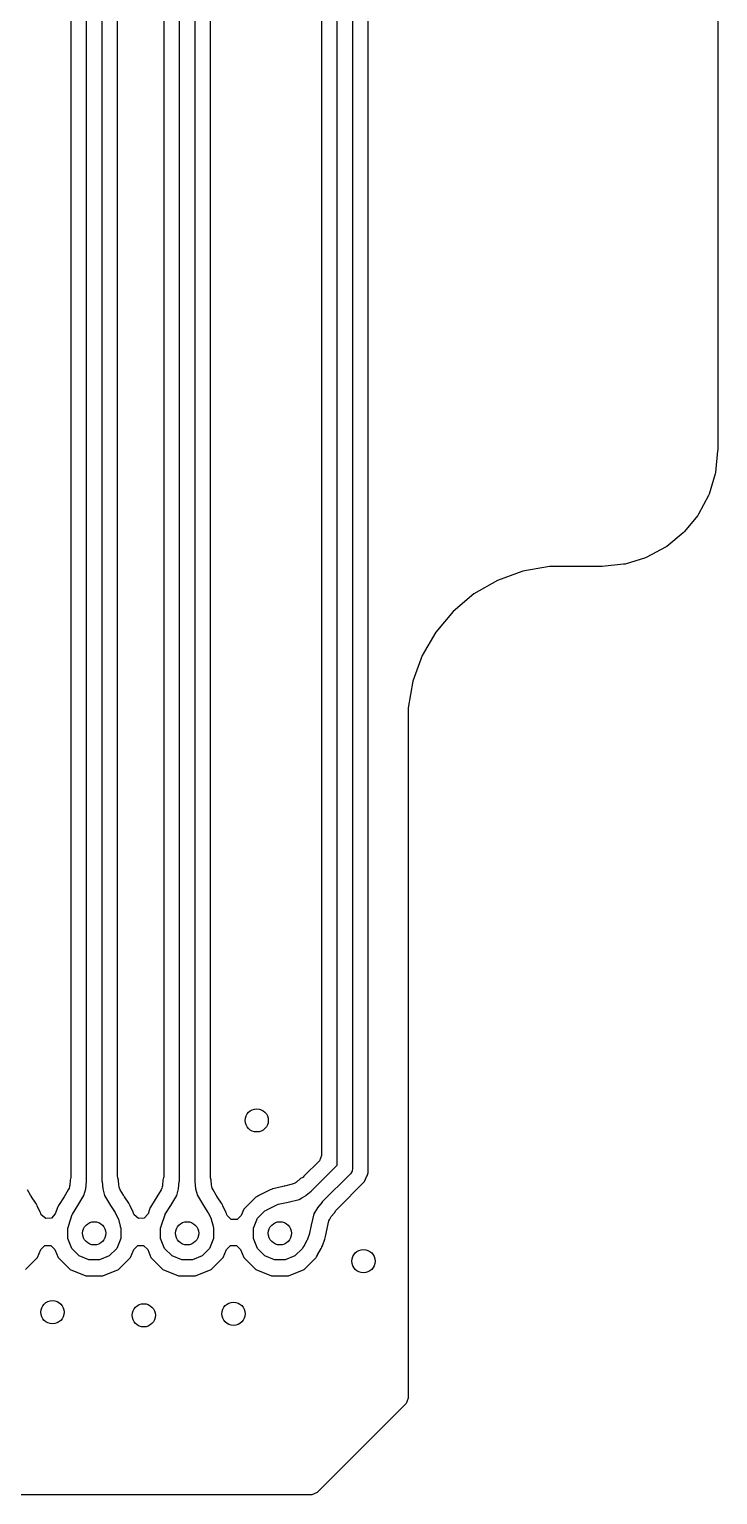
# Model space of a CAD drawing. Extents: x 114.9 to 199.6, y -137.1 to -76.7.
# Drawn here: x 195.13 to 199.58, y -137.15 to -127.68 of the extents above; entities that cross this region are included whole.
import ezdxf

# ---------------------------------------------------------------- set-up
doc = ezdxf.new("R2010")
doc.units = 0
doc.layers.add('BLACK', color=7, linetype='CONTINUOUS')

msp = doc.modelspace()

# ---------------------------------------------------------------- linework, layer by layer
at = {"layer": 'BLACK', "linetype": 'CONTINUOUS'}
for p, q in [((199.5795, -77.402406), (199.5795, -130.397593)), ((197.22, -122), (197.22, -135.04)), ((197.3205, -135.069936), (197.3205, -121.970064)), ((197.0195, -122.082636), (197.0195, -134.957364)), ((197.12, -135.019289), (197.12, -122.02071)), ((196.1, -135.122497), (196.1, -122.82071)), ((196.2, -122.8), (196.2, -135.12235)), ((196.3005, -135.088525), (196.3005, -122.770063)), ((195.9995, -122.882635), (195.9995, -135.089555)), ((195.5, -135.122497), (195.5, -124.81071)), ((195.6, -124.79), (195.6, -135.12235)), ((195.7005, -135.088525), (195.7005, -124.760066)), ((195.3995, -124.872636), (195.3995, -135.089555)), ((199.579264, -130.402396), (199.565571, -130.541417)), ((199.5795, -130.397593), (199.579264, -130.402396)), ((199.563697, -130.550838), (199.523849, -130.682201)), ((199.565571, -130.541417), (199.563697, -130.550838)), ((199.520173, -130.691076), (199.45546, -130.812144)), ((199.523849, -130.682201), (199.520173, -130.691076)), ((199.450124, -130.82013), (199.363038, -130.926245)), ((199.45546, -130.812144), (199.450124, -130.82013)), ((199.356245, -130.933038), (199.25013, -131.020124)), ((199.363038, -130.926245), (199.356245, -130.933038)), ((199.121076, -131.090173), (199.112201, -131.093849)), ((199.242144, -131.02546), (199.121076, -131.090173)), ((199.25013, -131.020124), (199.242144, -131.02546)), ((198.320057, -131.1799), (198.155556, -131.239774)), ((198.320061, -131.179899), (198.320057, -131.1799)), ((198.320062, -131.179899), (198.320061, -131.179899)), ((198.40599, -131.164748), (198.320062, -131.179899)), ((198.492467, -131.1495), (198.40599, -131.164748)), ((198.827593, -131.1495), (198.492467, -131.1495)), ((198.832396, -131.149264), (198.827593, -131.1495)), ((198.971417, -131.135571), (198.832396, -131.149264)), ((198.980838, -131.133697), (198.971417, -131.135571)), ((199.112201, -131.093849), (198.980838, -131.133697)), ((198.155548, -131.239778), (198.003945, -131.327307)), ((198.155556, -131.239774), (198.155548, -131.239778)), ((198.003939, -131.327312), (197.869838, -131.439835)), ((198.003945, -131.327307), (198.003939, -131.327312)), ((197.869835, -131.439838), (197.757312, -131.573939)), ((197.869838, -131.439835), (197.869835, -131.439838)), ((197.757307, -131.573945), (197.669778, -131.725548)), ((197.757312, -131.573939), (197.757307, -131.573945)), ((197.669774, -131.725556), (197.6099, -131.890057)), ((197.669778, -131.725548), (197.669774, -131.725556)), ((197.6099, -131.890057), (197.5795, -132.062467)), ((197.5795, -132.062467), (197.5795, -136.525943)), ((197.0195, -134.957364), (197.005148, -134.992012)), ((197.005148, -134.992012), (196.905528, -135.091631)), ((196.953298, -135.185991), (197.12, -135.019289)), ((197.216194, -135.059134), (197.205356, -135.075355)), ((197.22, -135.04), (197.216194, -135.059134)), ((197.313028, -135.087974), (197.3205, -135.069936)), ((195.389688, -135.158702), (195.38708, -135.167949)), ((195.390733, -135.152836), (195.389688, -135.158702)), ((195.391036, -135.152326), (195.390733, -135.152836)), ((195.391258, -135.150765), (195.391036, -135.152326)), ((195.393978, -135.115941), (195.391258, -135.150765)), ((195.398548, -135.099699), (195.393978, -135.115941)), ((195.399008, -135.09648), (195.398548, -135.099699)), ((195.3995, -135.089555), (195.399008, -135.09648)), ((195.495372, -135.172647), (195.499158, -135.124152)), ((195.499158, -135.124152), (195.5, -135.122497)), ((195.6, -135.12235), (195.600833, -135.124161)), ((195.600833, -135.124161), (195.604539, -135.172142)), ((195.702074, -135.100844), (195.7005, -135.088525)), ((195.70602, -135.116036), (195.702074, -135.100844)), ((195.708564, -135.148982), (195.70602, -135.116036)), ((195.710215, -135.158349), (195.708564, -135.148982)), ((195.712734, -135.167388), (195.710215, -135.158349)), ((195.989688, -135.158702), (195.98708, -135.167949)), ((195.990733, -135.152836), (195.989688, -135.158702)), ((195.991036, -135.152326), (195.990733, -135.152836)), ((195.991258, -135.150765), (195.991036, -135.152326)), ((195.993978, -135.115941), (195.991258, -135.150765)), ((195.998548, -135.099699), (195.993978, -135.115941)), ((195.999008, -135.09648), (195.998548, -135.099699)), ((195.9995, -135.089555), (195.999008, -135.09648)), ((196.095372, -135.172647), (196.099158, -135.124152)), ((196.099158, -135.124152), (196.1, -135.122497)), ((196.2, -135.12235), (196.200833, -135.124161)), ((196.200833, -135.124161), (196.204539, -135.172142)), ((196.302074, -135.100844), (196.3005, -135.088525)), ((196.30602, -135.116036), (196.302074, -135.100844)), ((196.308564, -135.148982), (196.30602, -135.116036)), ((196.310215, -135.158349), (196.308564, -135.148982)), ((196.312734, -135.167388), (196.310215, -135.158349)), ((196.778109, -135.155737), (196.715172, -135.16946)), ((196.779466, -135.155421), (196.778109, -135.155737)), ((196.829162, -135.143094), (196.779466, -135.155421)), ((196.841306, -135.138288), (196.829162, -135.143094)), ((196.84969, -135.133593), (196.841306, -135.138288)), ((196.854579, -135.130183), (196.84969, -135.133593)), ((196.855154, -135.130036), (196.854579, -135.130183)), ((196.856413, -135.129091), (196.855154, -135.130036)), ((196.882961, -135.106389), (196.856413, -135.129091)), ((196.897681, -135.098131), (196.882961, -135.106389)), ((196.900285, -135.096179), (196.897681, -135.098131)), ((196.905528, -135.091631), (196.900285, -135.096179)), ((197.205356, -135.075355), (197.024108, -135.256601)), ((197.11908, -135.303757), (197.297588, -135.125251)), ((197.297588, -135.125251), (197.310207, -135.094785)), ((197.310207, -135.094785), (197.313028, -135.087975)), ((197.313028, -135.087975), (197.313028, -135.087974)), ((195.138776, -135.214196), (195.117916, -135.179439)), ((195.1438, -135.222567), (195.138776, -135.214196)), ((195.145084, -135.224593), (195.1438, -135.222567)), ((195.172801, -135.266035), (195.145084, -135.224593)), ((195.354728, -135.22498), (195.319932, -135.279181)), ((195.355463, -135.223797), (195.354728, -135.22498)), ((195.38189, -135.179936), (195.355463, -135.223797)), ((195.38708, -135.167949), (195.38189, -135.179936)), ((195.444715, -135.280097), (195.482979, -135.216588)), ((195.482979, -135.216588), (195.495372, -135.172647)), ((195.604539, -135.172142), (195.616712, -135.215825)), ((195.616712, -135.215825), (195.655284, -135.280096)), ((195.717916, -135.179439), (195.712734, -135.167388)), ((195.738776, -135.214196), (195.717916, -135.179439)), ((195.7438, -135.222567), (195.738776, -135.214196)), ((195.745084, -135.224593), (195.7438, -135.222567)), ((195.772801, -135.266035), (195.745084, -135.224593)), ((195.954728, -135.22498), (195.919932, -135.279181)), ((195.955463, -135.223797), (195.954728, -135.22498)), ((195.98189, -135.179936), (195.955463, -135.223797)), ((195.98708, -135.167949), (195.98189, -135.179936)), ((196.044715, -135.280097), (196.082979, -135.216588)), ((196.082979, -135.216588), (196.095372, -135.172647)), ((196.204539, -135.172142), (196.216712, -135.215825)), ((196.216712, -135.215825), (196.255284, -135.280096)), ((196.317916, -135.179439), (196.312734, -135.167388)), ((196.338776, -135.214196), (196.317916, -135.179439)), ((196.3438, -135.222567), (196.338776, -135.214196)), ((196.345084, -135.224593), (196.3438, -135.222567)), ((196.372801, -135.266035), (196.345084, -135.224593)), ((196.593942, -135.226442), (196.516444, -135.303939)), ((196.593945, -135.22644), (196.593942, -135.226442)), ((196.600158, -135.223866), (196.593945, -135.22644)), ((196.608217, -135.219309), (196.600158, -135.223866)), ((196.608223, -135.219318), (196.608217, -135.219309)), ((196.609208, -135.218748), (196.608223, -135.219318)), ((196.610519, -135.218008), (196.609208, -135.218748)), ((196.610616, -135.217935), (196.610519, -135.218008)), ((196.611831, -135.217234), (196.610616, -135.217935)), ((196.617483, -135.214196), (196.611831, -135.217234)), ((196.687793, -135.17911), (196.617483, -135.214196)), ((196.687821, -135.179097), (196.687793, -135.17911)), ((196.69988, -135.173987), (196.687821, -135.179097)), ((196.699894, -135.173981), (196.69988, -135.173987)), ((196.702576, -135.173037), (196.699894, -135.173981)), ((196.702585, -135.173034), (196.702576, -135.173037)), ((196.715172, -135.16946), (196.702585, -135.173034)), ((196.737645, -135.272539), (196.802763, -135.258341)), ((196.802763, -135.258341), (196.874727, -135.24049)), ((196.874727, -135.24049), (196.8915, -135.231096)), ((196.8915, -135.231096), (196.91456, -135.218184)), ((196.91456, -135.218184), (196.920062, -135.213478)), ((196.920062, -135.213478), (196.95153, -135.186567)), ((196.95153, -135.186567), (196.953298, -135.185991)), ((197.023418, -135.25847), (196.992113, -135.295017)), ((197.024108, -135.256601), (197.023418, -135.25847)), ((195.172805, -135.266042), (195.172801, -135.266035)), ((195.177012, -135.272881), (195.172805, -135.266042)), ((195.177887, -135.274433), (195.177012, -135.272881)), ((195.181571, -135.281593), (195.177887, -135.274433)), ((195.200805, -135.322766), (195.181571, -135.281593)), ((195.204176, -135.33084), (195.200805, -135.322766)), ((195.204848, -135.332658), (195.204176, -135.33084)), ((195.204905, -135.332835), (195.204848, -135.332658)), ((195.204927, -135.332902), (195.204905, -135.332835)), ((195.205049, -135.333201), (195.204927, -135.332902)), ((195.205201, -135.333612), (195.205049, -135.333201)), ((195.205214, -135.333606), (195.205201, -135.333612)), ((195.207713, -135.339729), (195.205214, -135.333606)), ((195.236026, -135.364324), (195.207713, -135.339729)), ((195.298031, -135.333383), (195.273436, -135.361696)), ((195.307397, -135.305359), (195.298031, -135.333383)), ((195.307406, -135.305334), (195.307397, -135.305359)), ((195.312314, -135.29321), (195.307406, -135.305334)), ((195.313562, -135.290602), (195.312314, -135.29321)), ((195.319916, -135.279208), (195.313562, -135.290602)), ((195.319932, -135.279181), (195.319916, -135.279208)), ((195.382543, -135.413349), (195.407463, -135.338782)), ((195.407463, -135.338782), (195.408707, -135.336185)), ((195.408707, -135.336185), (195.444715, -135.280097)), ((195.655284, -135.280096), (195.655305, -135.280127)), ((195.655305, -135.280127), (195.685111, -135.324693)), ((195.685111, -135.324693), (195.685986, -135.326245)), ((195.685986, -135.326245), (195.70522, -135.367418)), ((195.772805, -135.266042), (195.772801, -135.266035)), ((195.777012, -135.272881), (195.772805, -135.266042)), ((195.777887, -135.274433), (195.777012, -135.272881)), ((195.781571, -135.281593), (195.777887, -135.274433)), ((195.800805, -135.322766), (195.781571, -135.281593)), ((195.804176, -135.33084), (195.800805, -135.322766)), ((195.804848, -135.332658), (195.804176, -135.33084)), ((195.804905, -135.332835), (195.804848, -135.332658)), ((195.804927, -135.332902), (195.804905, -135.332835)), ((195.805049, -135.333201), (195.804927, -135.332902)), ((195.805201, -135.333612), (195.805049, -135.333201)), ((195.805214, -135.333606), (195.805201, -135.333612)), ((195.807713, -135.339729), (195.805214, -135.333606)), ((195.836026, -135.364324), (195.807713, -135.339729)), ((195.898031, -135.333383), (195.873436, -135.361696)), ((195.907397, -135.305359), (195.898031, -135.333383)), ((195.907406, -135.305334), (195.907397, -135.305359)), ((195.912314, -135.29321), (195.907406, -135.305334)), ((195.913562, -135.290602), (195.912314, -135.29321)), ((195.919916, -135.279208), (195.913562, -135.290602)), ((195.919932, -135.279181), (195.919916, -135.279208)), ((195.982543, -135.413349), (196.007463, -135.338782)), ((196.007463, -135.338782), (196.008707, -135.336185)), ((196.008707, -135.336185), (196.044715, -135.280097)), ((196.255284, -135.280096), (196.255305, -135.280127)), ((196.255305, -135.280127), (196.285111, -135.324693)), ((196.285111, -135.324693), (196.285986, -135.326245)), ((196.285986, -135.326245), (196.30522, -135.367418)), ((196.372805, -135.266042), (196.372801, -135.266035)), ((196.377012, -135.272881), (196.372805, -135.266042)), ((196.377887, -135.274433), (196.377012, -135.272881)), ((196.381571, -135.281593), (196.377887, -135.274433)), ((196.400805, -135.322766), (196.381571, -135.281593)), ((196.404176, -135.33084), (196.400805, -135.322766)), ((196.404848, -135.332658), (196.404176, -135.33084)), ((196.407536, -135.340974), (196.404848, -135.332658)), ((196.407542, -135.340996), (196.407536, -135.340974)), ((196.407598, -135.341169), (196.407542, -135.340996)), ((196.408954, -135.344854), (196.407598, -135.341169)), ((196.435472, -135.371374), (196.408954, -135.344854)), ((196.499495, -135.344857), (196.472975, -135.371375)), ((196.516444, -135.303939), (196.499495, -135.344857)), ((196.604493, -135.362775), (196.652775, -135.314493)), ((196.652775, -135.314493), (196.662611, -135.310418)), ((196.662611, -135.310418), (196.663367, -135.309302)), ((196.663367, -135.309302), (196.664583, -135.3086)), ((196.664583, -135.3086), (196.734928, -135.273496)), ((196.734928, -135.273496), (196.737645, -135.272539)), ((196.969829, -135.334516), (196.95166, -135.407227)), ((196.96983, -135.334513), (196.969829, -135.334516)), ((196.992111, -135.295019), (196.96983, -135.334513)), ((196.992113, -135.295017), (196.992111, -135.295019)), ((197.076591, -135.359983), (197.082045, -135.352197)), ((197.082045, -135.352197), (197.103542, -135.327102)), ((197.103542, -135.327102), (197.111489, -135.313574)), ((197.111489, -135.313574), (197.11908, -135.303757)), ((195.273436, -135.361696), (195.236026, -135.364324)), ((195.378363, -135.425859), (195.382437, -135.416021)), ((195.378363, -135.494141), (195.378363, -135.425859)), ((195.382182, -135.414698), (195.382543, -135.413349)), ((195.382437, -135.416021), (195.382182, -135.414698)), ((195.70522, -135.367418), (195.705892, -135.369236)), ((195.705892, -135.369236), (195.718277, -135.413778)), ((195.718277, -135.413778), (195.717902, -135.416843)), ((195.717902, -135.416843), (195.721637, -135.425859)), ((195.721637, -135.425859), (195.721637, -135.494141)), ((195.873436, -135.361696), (195.836026, -135.364324)), ((195.978363, -135.425859), (195.982437, -135.416021)), ((195.978363, -135.494141), (195.978363, -135.425859)), ((195.982182, -135.414698), (195.982543, -135.413349)), ((195.982437, -135.416021), (195.982182, -135.414698)), ((196.30522, -135.367418), (196.305892, -135.369236)), ((196.305892, -135.369236), (196.318277, -135.413778)), ((196.318277, -135.413778), (196.317902, -135.416843)), ((196.317902, -135.416843), (196.321637, -135.425859)), ((196.321637, -135.425859), (196.321637, -135.494141)), ((196.472975, -135.371375), (196.435472, -135.371374)), ((196.578363, -135.425859), (196.604493, -135.362775)), ((196.578363, -135.494141), (196.578363, -135.425859)), ((196.95166, -135.407227), (196.941214, -135.459864)), ((197.044696, -135.4804), (197.05441, -135.431444)), ((197.05441, -135.431444), (197.054922, -135.429159)), ((197.054922, -135.429159), (197.067119, -135.38035)), ((197.067119, -135.38035), (197.071974, -135.368168)), ((197.071974, -135.368168), (197.076591, -135.359983)), ((195.20473, -135.564941), (195.231249, -135.538424)), ((195.231249, -135.538424), (195.268752, -135.538424)), ((195.268752, -135.538424), (195.295269, -135.564941)), ((195.404493, -135.557225), (195.378363, -135.494141)), ((195.721637, -135.494141), (195.695507, -135.557225)), ((195.80473, -135.564941), (195.831249, -135.538424)), ((195.831249, -135.538424), (195.868752, -135.538424)), ((195.868752, -135.538424), (195.895269, -135.564941)), ((196.004493, -135.557225), (195.978363, -135.494141)), ((196.321637, -135.494141), (196.295507, -135.557225)), ((196.40473, -135.564941), (196.431249, -135.538424)), ((196.431249, -135.538424), (196.468752, -135.538424)), ((196.468752, -135.538424), (196.495269, -135.564941)), ((196.604493, -135.557225), (196.578363, -135.494141)), ((196.924412, -135.506053), (196.901674, -135.546306)), ((196.925222, -135.504293), (196.924412, -135.506053)), ((196.940735, -135.46158), (196.925222, -135.504293)), ((196.941214, -135.459864), (196.940735, -135.46158)), ((197.021059, -135.5484), (197.024384, -135.540308)), ((197.024384, -135.540308), (197.039897, -135.497595)), ((197.039897, -135.497595), (197.04235, -135.489945)), ((197.04235, -135.489945), (197.042829, -135.488229)), ((197.042829, -135.488229), (197.044696, -135.4804)), ((195.106061, -135.693555), (195.183555, -135.616061)), ((195.183555, -135.61606), (195.183557, -135.616058)), ((195.183555, -135.616061), (195.183555, -135.61606)), ((195.183557, -135.616058), (195.20473, -135.564941)), ((195.295269, -135.564941), (195.316443, -135.616058)), ((195.316443, -135.616058), (195.316444, -135.616059)), ((195.316444, -135.616059), (195.316445, -135.616061)), ((195.316445, -135.616061), (195.393939, -135.693555)), ((195.452775, -135.605507), (195.404493, -135.557225)), ((195.515859, -135.631637), (195.452775, -135.605507)), ((195.584141, -135.631637), (195.515859, -135.631637)), ((195.647225, -135.605507), (195.584141, -135.631637)), ((195.695507, -135.557225), (195.647225, -135.605507)), ((195.706061, -135.693555), (195.783555, -135.616061)), ((195.783555, -135.61606), (195.783557, -135.616058)), ((195.783555, -135.616061), (195.783555, -135.61606)), ((195.783557, -135.616058), (195.80473, -135.564941)), ((195.895269, -135.564941), (195.916443, -135.616058)), ((195.916443, -135.616058), (195.916444, -135.616059)), ((195.916444, -135.616059), (195.916445, -135.616061)), ((195.916445, -135.616061), (195.993939, -135.693555)), ((196.052775, -135.605507), (196.004493, -135.557225)), ((196.115859, -135.631637), (196.052775, -135.605507)), ((196.184141, -135.631637), (196.115859, -135.631637)), ((196.247225, -135.605507), (196.184141, -135.631637)), ((196.295507, -135.557225), (196.247225, -135.605507)), ((196.306061, -135.693555), (196.383555, -135.616061)), ((196.383555, -135.61606), (196.383557, -135.616058)), ((196.383555, -135.616061), (196.383555, -135.61606)), ((196.383557, -135.616058), (196.40473, -135.564941)), ((196.495269, -135.564941), (196.516443, -135.616058)), ((196.516443, -135.616058), (196.516444, -135.616059)), ((196.516444, -135.616059), (196.516445, -135.616061)), ((196.516445, -135.616061), (196.593939, -135.693555)), ((196.652775, -135.605507), (196.604493, -135.557225)), ((196.715859, -135.631637), (196.652775, -135.605507)), ((196.784141, -135.631637), (196.715859, -135.631637)), ((196.847225, -135.605507), (196.784141, -135.631637)), ((196.895507, -135.557225), (196.847225, -135.605507)), ((196.899241, -135.548209), (196.895507, -135.557225)), ((196.901674, -135.546306), (196.899241, -135.548209)), ((196.906061, -135.693555), (196.983554, -135.616061)), ((196.983554, -135.616061), (196.983557, -135.616058)), ((196.983557, -135.616058), (196.985561, -135.611218)), ((196.985561, -135.611218), (196.992302, -135.600269)), ((196.99215, -135.600162), (196.993529, -135.598198)), ((196.992302, -135.600269), (196.99215, -135.600162)), ((196.993529, -135.598196), (196.993532, -135.598194)), ((196.993529, -135.598198), (196.993529, -135.598196)), ((196.993532, -135.598194), (197.01627, -135.557941)), ((197.01627, -135.557941), (197.020249, -135.55016)), ((197.020249, -135.55016), (197.021059, -135.5484)), ((195.393939, -135.693555), (195.39394, -135.693555)), ((195.39394, -135.693555), (195.393942, -135.693557)), ((195.393942, -135.693557), (195.4952, -135.7355)), ((195.6048, -135.7355), (195.706058, -135.693557)), ((195.706058, -135.693557), (195.70606, -135.693555)), ((195.70606, -135.693555), (195.706061, -135.693555)), ((195.993939, -135.693555), (195.99394, -135.693555)), ((195.99394, -135.693555), (195.993942, -135.693557)), ((195.993942, -135.693557), (196.0952, -135.7355)), ((196.2048, -135.7355), (196.306058, -135.693557)), ((196.306058, -135.693557), (196.30606, -135.693555)), ((196.30606, -135.693555), (196.306061, -135.693555)), ((196.593939, -135.693555), (196.59394, -135.693555)), ((196.59394, -135.693555), (196.593942, -135.693557)), ((196.593942, -135.693557), (196.6952, -135.7355)), ((196.8048, -135.7355), (196.906058, -135.693557)), ((196.906058, -135.693557), (196.90606, -135.693555)), ((196.90606, -135.693555), (196.906061, -135.693555)), ((195.4952, -135.7355), (195.495202, -135.7355)), ((195.495202, -135.7355), (195.604798, -135.7355)), ((195.604798, -135.7355), (195.6048, -135.7355)), ((196.0952, -135.7355), (196.095202, -135.7355)), ((196.095202, -135.7355), (196.204798, -135.7355)), ((196.204798, -135.7355), (196.2048, -135.7355)), ((196.6952, -135.7355), (196.695202, -135.7355)), ((196.695202, -135.7355), (196.804798, -135.7355)), ((196.804798, -135.7355), (196.8048, -135.7355)), ((197.565148, -136.560591), (196.990591, -137.135148)), ((197.5795, -136.525943), (197.565148, -136.560591)), ((196.955943, -137.1495), (180.344057, -137.1495)), ((196.990591, -137.135148), (196.955943, -137.1495))]:
    msp.add_line(p, q, dxfattribs=at)
at = {"layer": 'BLACK'}
for centre in [(196.6, -134.73), (195.55, -135.46), (196.15, -135.46), (196.75, -135.46), (197.29, -135.64), (195.28, -135.97), (195.87, -135.99), (196.45, -135.98)]:
    msp.add_circle(centre, 0.075, dxfattribs=at)
at = {"layer": 'WHITE'}
for centre in [(196.6, -134.73), (195.55, -135.46), (196.15, -135.46), (196.75, -135.46), (197.29, -135.64), (195.28, -135.97), (195.87, -135.99), (196.45, -135.98)]:
    msp.add_circle(centre, 0.075, dxfattribs=at)

doc.saveas('drawing.dxf')
